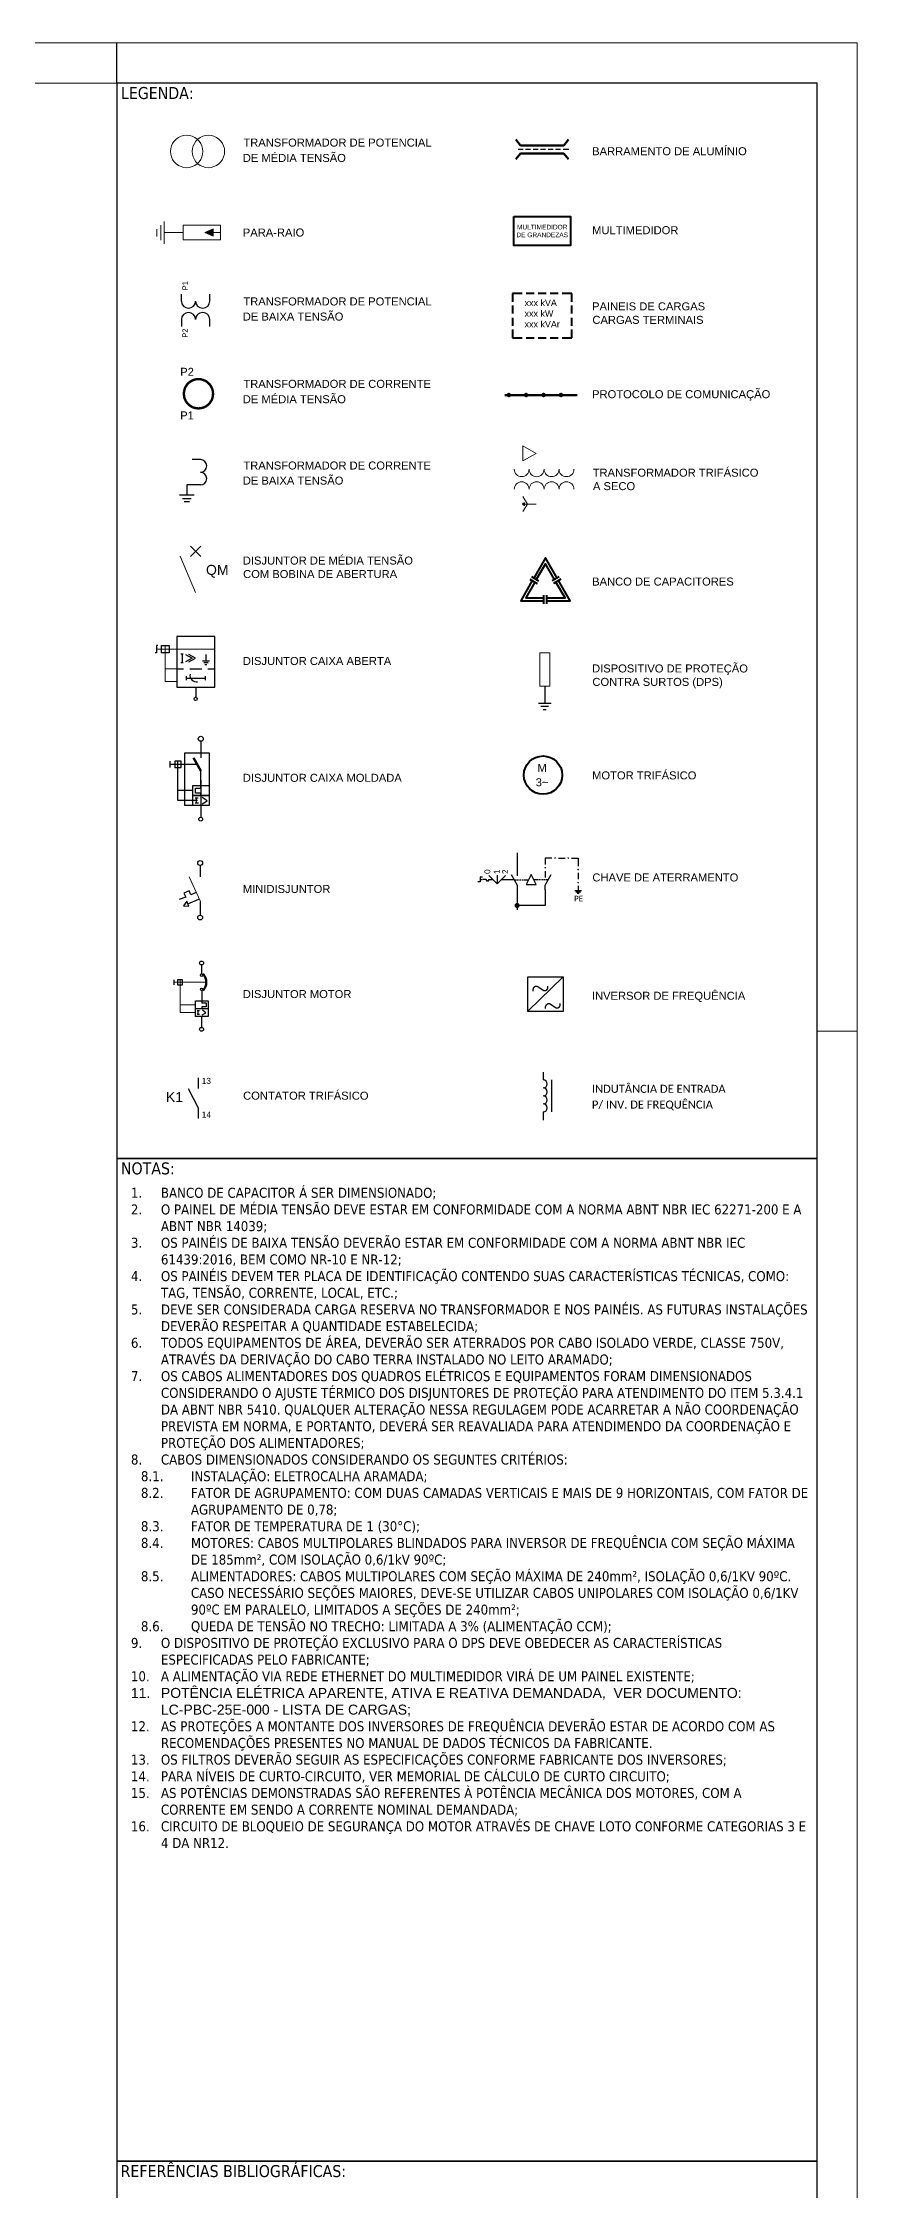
# Model space of a CAD drawing. Header units: inches. Extents: x 8060 to 14805, y -2003 to -1162.
# Drawn here: x 11823 to 12027, y -1698 to -1162 of the extents above; entities that cross this region are included whole.
import ezdxf
from ezdxf.enums import TextEntityAlignment as Align

# ---------------------------------------------------------------- set-up
doc = ezdxf.new("R2010")
doc.units = ezdxf.units.IN
doc.header["$MEASUREMENT"] = 0
for name, color, linetype in [('COMPONENTES', 7, 'Continuous'), ('LEG. LINHA', 253, 'Continuous'), ('LEG. TEXTO', 1, 'Continuous'), ('MOLDURA', 5, 'Continuous'), ('TEXTO DES.', 2, 'Continuous'), ('TEXTO LEG.', 7, 'Continuous')]:
    doc.layers.add(name, color=color, linetype=linetype)
doc.styles.add('MtXpl_Calibri', font='calibri.ttf')
doc.styles.add('MtXpl_Tahoma', font='tahoma.ttf')
doc.styles.add('PDF ArialMT', font='arial.ttf')
doc.styles.add('PDF Calibri', font='calibri.ttf')

# ---------------------------------------------------------------- blocks, each defined once
blk = doc.blocks.new('MOLDURA')
at = {"layer": 'MOLDURA', "lineweight": 15}
for p, q in [((3594.47, -1351.45), (2405.47, -1351.45)), ((3594.47, -2192.45), (3594.47, -1351.45)), ((2430.47, -1361.47), (3584.47, -1361.47)), ((3584.47, -1361.47), (3584.47, -2182.46))]:
    blk.add_line(p, q, dxfattribs=at)
at = {"layer": 'MOLDURA'}
for q in [(3409.47, -1351.45), (3409.47, -2182.46)]:
    blk.add_line((3409.47, -1361.47), q, dxfattribs=at)
at = {"layer": 'MOLDURA', "lineweight": 15}
blk.add_lwpolyline([(3594.47, -1598.47), (3584.47, -1598.47), (3594.47, -1598.47)], dxfattribs=at)

msp = doc.modelspace()

# ---------------------------------------------------------------- hatches: boundary and pattern name
at = {"layer": 'COMPONENTES'}
h = msp.add_hatch(color=256, dxfattribs=at)
h.dxf.hatch_style = 1
h.paths.add_polyline_path([(11940.99, -1377.18, 1), (11942.27, -1377.18, 1)])

# ---------------------------------------------------------------- linework, layer by layer
at = {"layer": 'COMPONENTES', "lineweight": 0}
for p, q in [((11855.93, -1186.1), (11855.53, -1186.68)), ((11856.42, -1185.59), (11855.93, -1186.1)), ((11857, -1185.19), (11856.42, -1185.59)), ((11857.66, -1184.88), (11857, -1185.19)), ((11858.32, -1184.69), (11857.66, -1184.88)), ((11859.05, -1184.64), (11858.32, -1184.69)), ((11859.74, -1184.69), (11859.05, -1184.64)), ((11860.44, -1184.88), (11859.74, -1184.69)), ((11861.06, -1185.19), (11860.44, -1184.88)), ((11861.35, -1186.1), (11860.95, -1186.68)), ((11861.64, -1185.59), (11861.06, -1185.19)), ((11861.84, -1185.59), (11861.35, -1186.1)), ((11862.15, -1186.1), (11861.64, -1185.59)), ((11862.42, -1185.19), (11861.84, -1185.59)), ((11862.55, -1186.68), (11862.15, -1186.1)), ((11863.08, -1184.88), (11862.42, -1185.19)), ((11863.74, -1184.69), (11863.08, -1184.88)), ((11864.47, -1184.64), (11863.74, -1184.69)), ((11865.16, -1184.69), (11864.47, -1184.64)), ((11865.84, -1184.88), (11865.16, -1184.69)), ((11866.48, -1185.19), (11865.84, -1184.88)), ((11867.06, -1185.59), (11866.48, -1185.19)), ((11867.55, -1186.1), (11867.06, -1185.59)), ((11867.96, -1186.68), (11867.55, -1186.1)), ((11855.05, -1188), (11854.99, -1188.69)), ((11854.99, -1188.69), (11855.05, -1189.4)), ((11855.24, -1187.3), (11855.05, -1188)), ((11855.05, -1189.4), (11855.24, -1190.08)), ((11855.53, -1186.68), (11855.24, -1187.3)), ((11855.24, -1190.08), (11855.53, -1190.74)), ((11855.53, -1190.74), (11855.93, -1191.3)), ((11855.93, -1191.3), (11856.42, -1191.81)), ((11860.45, -1188), (11860.4, -1188.69)), ((11860.4, -1188.69), (11860.45, -1189.4)), ((11860.64, -1187.3), (11860.45, -1188)), ((11860.45, -1189.4), (11860.64, -1190.08)), ((11860.95, -1186.68), (11860.64, -1187.3)), ((11860.64, -1190.08), (11860.95, -1190.74)), ((11860.95, -1190.74), (11861.35, -1191.3)), ((11861.35, -1191.3), (11861.84, -1191.81)), ((11861.64, -1191.81), (11862.15, -1191.3)), ((11862.15, -1191.3), (11862.55, -1190.74)), ((11862.86, -1187.3), (11862.55, -1186.68)), ((11862.55, -1190.74), (11862.86, -1190.08)), ((11863.03, -1188), (11862.86, -1187.3)), ((11862.86, -1190.08), (11863.03, -1189.4)), ((11863.08, -1188.69), (11863.03, -1188)), ((11863.03, -1189.4), (11863.08, -1188.69)), ((11867.06, -1191.81), (11867.55, -1191.3)), ((11867.55, -1191.3), (11867.96, -1190.74)), ((11868.26, -1187.3), (11867.96, -1186.68)), ((11867.96, -1190.74), (11868.26, -1190.08)), ((11868.45, -1188), (11868.26, -1187.3)), ((11868.26, -1190.08), (11868.45, -1189.4)), ((11868.5, -1188.69), (11868.45, -1188)), ((11868.45, -1189.4), (11868.5, -1188.69)), ((11856.42, -1191.81), (11857, -1192.21)), ((11857, -1192.21), (11857.66, -1192.5)), ((11857.66, -1192.5), (11858.32, -1192.69)), ((11858.32, -1192.69), (11859.05, -1192.76)), ((11859.05, -1192.76), (11859.74, -1192.69)), ((11859.74, -1192.69), (11860.44, -1192.5)), ((11860.44, -1192.5), (11861.06, -1192.21)), ((11861.06, -1192.21), (11861.64, -1191.81)), ((11861.84, -1191.81), (11862.42, -1192.21)), ((11862.42, -1192.21), (11863.08, -1192.5)), ((11863.08, -1192.5), (11863.74, -1192.69)), ((11863.74, -1192.69), (11864.47, -1192.76)), ((11864.47, -1192.76), (11865.16, -1192.69)), ((11865.16, -1192.69), (11865.84, -1192.5)), ((11865.84, -1192.5), (11866.48, -1192.21)), ((11866.48, -1192.21), (11867.06, -1191.81))]:
    msp.add_line(p, q, dxfattribs=at)
at = {"layer": 'COMPONENTES', "lineweight": 60}
for p, q in [((11941.29, -1185.74), (11942.47, -1187.18)), ((11953.31, -1187.18), (11954.5, -1185.74)), ((11941.29, -1190.61), (11942.47, -1189.22)), ((11942.47, -1187.18), (11953.31, -1187.18)), ((11942.47, -1189.22), (11953.31, -1189.22)), ((11953.31, -1189.22), (11954.5, -1190.61))]:
    msp.add_line(p, q, dxfattribs=at)
at = {"layer": 'COMPONENTES', "lineweight": 30}
for p, q in [((11943.15, -1188.2), (11941.88, -1188.2)), ((11945.01, -1188.2), (11943.74, -1188.2)), ((11946.88, -1188.2), (11945.61, -1188.2)), ((11948.74, -1188.2), (11947.51, -1188.2)), ((11950.6, -1188.2), (11949.38, -1188.2)), ((11952.51, -1188.2), (11951.24, -1188.2)), ((11954.58, -1188.2), (11953.14, -1188.2)), ((11948.67, -1368.57), (11948.67, -1370.15)), ((11940.16, -1369.45), (11941.63, -1372.09)), ((11941.63, -1372.09), (11941.63, -1378.3)), ((11861.87, -1420.23), (11861.87, -1422.9)), ((11948.2, -1420.8), (11948.2, -1418.81)), ((11859.43, -1422.9), (11861.87, -1427.74)), ((11861.87, -1427.74), (11861.87, -1430.41)), ((11948.2, -1430.81), (11948.2, -1428.8))]:
    msp.add_line(p, q, dxfattribs=at)
at = {"layer": 'COMPONENTES', "lineweight": 18}
for p, q in [((11852.54, -1207.16), (11852.54, -1210.89)), ((11853.45, -1206.21), (11853.45, -1211.83)), ((11867.47, -1207.09), (11858.13, -1207.09)), ((11858.13, -1207.09), (11858.13, -1210.82)), ((11867.47, -1207.09), (11867.47, -1210.82)), ((11851.59, -1208.11), (11851.59, -1209.97)), ((11853.45, -1208.96), (11858.13, -1208.96)), ((11858.13, -1210.82), (11867.47, -1210.82)), ((11865.68, -1208.02), (11863.54, -1208.94)), ((11863.54, -1208.94), (11865.68, -1209.89)), ((11865.68, -1209.89), (11865.68, -1208.02)), ((11865.68, -1208.96), (11867.47, -1208.96)), ((11862.57, -1289.98), (11859.98, -1287.39)), ((11859.98, -1289.98), (11862.57, -1287.39)), ((11861.27, -1298.93), (11857.38, -1289.87))]:
    msp.add_line(p, q, dxfattribs=at)
at = {"layer": 'COMPONENTES', "lineweight": 40}
for p, q in [((11942.88, -1224.19), (11940.44, -1224.19)), ((11940.44, -1224.19), (11940.44, -1226.26)), ((11940.44, -1227.24), (11940.44, -1229.24)), ((11945.86, -1224.19), (11943.86, -1224.19)), ((11948.87, -1224.19), (11946.87, -1224.19)), ((11951.85, -1224.19), (11949.85, -1224.19)), ((11955.31, -1224.19), (11952.87, -1224.19)), ((11955.31, -1226.26), (11955.31, -1224.19)), ((11955.31, -1229.24), (11955.31, -1227.24)), ((11940.44, -1230.25), (11940.44, -1232.25)), ((11940.44, -1233.23), (11940.44, -1235.3)), ((11955.31, -1232.25), (11955.31, -1230.25)), ((11955.31, -1235.3), (11955.31, -1233.23)), ((11940.44, -1235.3), (11942.88, -1235.3)), ((11943.86, -1235.3), (11945.86, -1235.3)), ((11946.87, -1235.3), (11948.87, -1235.3)), ((11949.85, -1235.3), (11951.85, -1235.3)), ((11952.87, -1235.3), (11955.31, -1235.3))]:
    msp.add_line(p, q, dxfattribs=at)
at = {"layer": 'COMPONENTES', "lineweight": 50}
for p, q in [((11938.54, -1249.63), (11939.26, -1249.63)), ((11939.89, -1249.63), (11942.86, -1249.63)), ((11942.86, -1249.63), (11943.62, -1249.63)), ((11944.21, -1249.63), (11947.22, -1249.63)), ((11947.22, -1249.63), (11947.98, -1249.63)), ((11948.57, -1249.63), (11951.58, -1249.63)), ((11951.58, -1249.63), (11952.34, -1249.63)), ((11952.93, -1249.63), (11955.94, -1249.63)), ((11955.94, -1249.63), (11956.66, -1249.63))]:
    msp.add_line(p, q, dxfattribs=at)
at = {"layer": 'COMPONENTES'}
msp.add_line((11940.9, -1370.78), (11937.63, -1370.78), dxfattribs=at)
at = {"layer": 'COMPONENTES', "lineweight": 40}
msp.add_lwpolyline([(11940.82, -1204.97), (11954.97, -1204.97), (11954.97, -1212.24), (11940.82, -1212.24)], close=True, dxfattribs=at)
at = {"layer": 'COMPONENTES', "lineweight": 30}
for points in [[(11857.72, -1226.11), (11857.72, -1224.36)], [(11864.81, -1226.11), (11864.81, -1224.36)], [(11864.81, -1232.49), (11864.81, -1230.74)], [(11862.46, -1265.7), (11860.43, -1265.7)], [(11862.46, -1272.05), (11859.08, -1272.05)], [(11851.8, -1312.17), (11851.48, -1312.17), (11851.48, -1314.06), (11851.16, -1314.06)], [(11857.6, -1314.25), (11858.16, -1314.25)], [(11857.87, -1314.25), (11857.87, -1316.42)], [(11858.75, -1314.41), (11860.38, -1315.35), (11858.75, -1316.28)], [(11859.58, -1316.28), (11861.21, -1315.35), (11859.58, -1314.41)], [(11863.85, -1314.41), (11863.85, -1315.99)], [(11856.56, -1318.05), (11858.24, -1318.05)], [(11857.6, -1316.42), (11858.16, -1316.42)], [(11858.94, -1319.86), (11858.94, -1320.83)], [(11859.79, -1318.05), (11862.84, -1318.05)], [(11862.97, -1315.99), (11864.71, -1315.99)], [(11863.29, -1316.47), (11864.39, -1316.47)], [(11863.61, -1316.95), (11864.09, -1316.95)], [(11863.69, -1319.86), (11863.69, -1320.83)], [(11864.36, -1318.05), (11866.07, -1318.05)], [(11858.94, -1320.34), (11863.69, -1320.34)], [(11861.31, -1322.62), (11861.31, -1325.13)], [(11948.55, -1322.37), (11948.55, -1326.68)], [(11950.13, -1326.68), (11946.99, -1326.68)], [(11949.48, -1327.45), (11947.54, -1327.45)], [(11948.88, -1328.24), (11948.11, -1328.24)], [(11862.58, -1336.18), (11862.58, -1339.06), (11862.58, -1340.28)], [(11854.93, -1342.71), (11854.93, -1341.12)], [(11861.72, -1350.96), (11856.84, -1350.96), (11856.84, -1341.12)], [(11861.65, -1341.9), (11854.93, -1341.9)], [(11862.58, -1349.71), (11862.58, -1349.07), (11861.21, -1349.07), (11861.21, -1347.82), (11862.58, -1347.82), (11862.58, -1347.18), (11862.58, -1343.55)], [(11862.58, -1345.88), (11862.58, -1355.14)], [(11860.57, -1348.44), (11856.84, -1348.44)], [(11861.13, -1350.25), (11861.94, -1350.25)], [(11861.13, -1351.53), (11862.02, -1351.53)], [(11861.48, -1351.53), (11861.48, -1350.25)], [(11862.9, -1351.75), (11864.15, -1351.06), (11862.92, -1350.15)], [(11862.45, -1369.98), (11862.45, -1367.18)], [(11941.63, -1364.04), (11941.63, -1368.57), (11941.63, -1369.73)], [(11950.3, -1365.33), (11948.67, -1365.33), (11948.67, -1366.92)], [(11951.95, -1365.33), (11953.6, -1365.33)], [(11955.25, -1365.33), (11956.87, -1365.33), (11956.87, -1366.6)], [(11956.87, -1365.33), (11956.87, -1367.34)], [(11861.4, -1373.96), (11860.11, -1374.52), (11859.62, -1373.55), (11858.33, -1374.1), (11858.81, -1375.06), (11857.19, -1375.65)], [(11933.01, -1370.12), (11932.41, -1370.12), (11932.41, -1371.29), (11931.82, -1371.29)], [(11932.41, -1370.7), (11932.85, -1370.7)], [(11934.52, -1370.7), (11934.2, -1371.15), (11933.91, -1370.7), (11933.06, -1370.7)], [(11934.5, -1370.7), (11935.49, -1370.7)], [(11938.74, -1369.69), (11936.65, -1371.74), (11934.53, -1369.65)], [(11936.65, -1369.58), (11936.65, -1371.74)], [(11940.9, -1370.77), (11941.38, -1370.77)], [(11941.59, -1370.77), (11941.99, -1370.77)], [(11948.67, -1373.27), (11948.67, -1377.17), (11941.63, -1377.17)], [(11942.19, -1370.77), (11942.59, -1370.77)], [(11942.8, -1370.77), (11943.21, -1370.77)], [(11943.4, -1370.77), (11943.9, -1370.77)], [(11944.01, -1370.77), (11944.5, -1370.77)], [(11946.29, -1370.77), (11945.8, -1370.77)], [(11946.9, -1370.77), (11946.4, -1370.77)], [(11947.5, -1370.77), (11947.09, -1370.77)], [(11948.11, -1370.77), (11947.71, -1370.77)], [(11948.71, -1370.77), (11948.32, -1370.77)], [(11948.67, -1373.26), (11948.67, -1372.09), (11950.15, -1369.45)], [(11949.4, -1370.77), (11948.92, -1370.77)], [(11956.03, -1373.44), (11957.73, -1373.44)], [(11956.31, -1373.77), (11957.44, -1373.77)], [(11956.87, -1368.99), (11956.87, -1370.64)], [(11956.87, -1372.29), (11956.87, -1373.44)], [(11859.35, -1376.75), (11862.09, -1375.6)], [(11862.45, -1379.63), (11862.45, -1376.21)], [(11956.6, -1374.1), (11957.16, -1374.1)], [(11862.8, -1394.31), (11862.8, -1392.06)], [(11953.13, -1395.01), (11944.34, -1403.6)], [(11855.88, -1397), (11855.88, -1395.76)], [(11862.8, -1398.46), (11862.8, -1401.01), (11862.8, -1401.51), (11863.9, -1401.51), (11863.9, -1402.49), (11862.8, -1402.49), (11862.8, -1402.99)], [(11945.63, -1398.58), (11945.63, -1398.18), (11945.84, -1397.57), (11946.25, -1397.35), (11946.65, -1397.35), (11947.05, -1397.57), (11947.88, -1398.18), (11948.28, -1398.39), (11948.68, -1398.39), (11949.1, -1398.18), (11949.29, -1397.78), (11949.29, -1397.35)], [(11864.4, -1402.99), (11861.2, -1402.99)], [(11861.63, -1403.41), (11862.23, -1403.41)], [(11861.63, -1404.32), (11862.28, -1404.32)], [(11861.88, -1404.32), (11861.88, -1403.41)], [(11862.8, -1407.67), (11862.8, -1404.96)], [(11862.94, -1404.5), (11863.86, -1404), (11862.97, -1403.32)], [(11948.74, -1402.92), (11948.74, -1402.52), (11948.93, -1401.91), (11949.36, -1401.72), (11949.76, -1401.72), (11950.16, -1401.91), (11950.99, -1402.52), (11951.39, -1402.73), (11951.79, -1402.73), (11952.19, -1402.52), (11952.41, -1402.12), (11952.41, -1401.72)], [(11950.21, -1420.8), (11950.21, -1428.8)]]:
    msp.add_lwpolyline(points, dxfattribs=at)
for points in [[(11857.72, -1226.11, 1), (11861.26, -1226.11, 1), (11864.81, -1226.11), (11864.81, -1224.36)], [(11864.81, -1230.74, 1), (11861.26, -1230.74, 1), (11857.72, -1230.74), (11857.72, -1232.49)], [(11948.14, -1426.79, 1), (11948.14, -1424.78, 1), (11948.14, -1422.76)]]:
    msp.add_lwpolyline(points, format="xyb", dxfattribs=at)
at = {"layer": 'COMPONENTES', "lineweight": 0, "const_width": 0.599}
msp.add_lwpolyline([(11858.39, -1248.63), (11858.32, -1249.28), (11858.39, -1249.9), (11858.54, -1250.53), (11858.81, -1251.09), (11859.16, -1251.61), (11859.62, -1252.07), (11860.16, -1252.44), (11860.72, -1252.71), (11861.35, -1252.87), (11861.98, -1252.93), (11862.6, -1252.87), (11863.23, -1252.71), (11863.82, -1252.44), (11864.33, -1252.07), (11864.79, -1251.61), (11865.14, -1251.09), (11865.41, -1250.53), (11865.58, -1249.9), (11865.63, -1249.28), (11865.58, -1248.63), (11865.41, -1248.02), (11865.14, -1247.43), (11864.79, -1246.92), (11864.33, -1246.47), (11863.82, -1246.09), (11863.23, -1245.84), (11862.6, -1245.65), (11861.98, -1245.62), (11861.35, -1245.65), (11860.72, -1245.84), (11860.16, -1246.09), (11859.62, -1246.47), (11859.16, -1246.92), (11858.81, -1247.43), (11858.54, -1248.02), (11858.39, -1248.63), (11858.54, -1248.02)], dxfattribs=at)
at = {"layer": 'COMPONENTES', "lineweight": 18}
msp.add_lwpolyline([(11943.06, -1262.32), (11946.39, -1264.18), (11943.06, -1266.03)], close=True, dxfattribs=at)
for points in [[(11940.9, -1268.12, 1), (11944.63, -1268.12, 1), (11948.37, -1268.12, 1), (11952.1, -1268.12, 1), (11955.83, -1268.12)], [(11940.9, -1273.14, -1), (11944.63, -1273.14, -1), (11948.37, -1273.14, -1), (11952.1, -1273.14, -1), (11955.83, -1273.14)]]:
    msp.add_lwpolyline(points, format="xyb", dxfattribs=at)
at = {"layer": 'COMPONENTES', "color": 7, "lineweight": 30}
for points in [[(11860.9, -1274.64), (11857.21, -1274.64)], [(11860.13, -1275.53), (11857.98, -1275.53)], [(11859.71, -1276.25), (11858.44, -1276.25)], [(11859.08, -1272.05), (11859.08, -1274.64)]]:
    msp.add_lwpolyline(points, dxfattribs=at)
at = {"layer": 'COMPONENTES', "lineweight": 18}
for points in [[(11942.98, -1276.98), (11942.98, -1276.68)], [(11943.5, -1276.83), (11944.21, -1276.83), (11943.06, -1274.97)], [(11946.37, -1276.83), (11944.21, -1276.83), (11943.06, -1278.68)], [(11943.14, -1277.11), (11943.14, -1276.57)], [(11943.32, -1277.16), (11943.32, -1276.5)], [(11943.5, -1277.24), (11943.5, -1276.42)], [(11866.07, -1313.1), (11854.66, -1313.1), (11851.48, -1313.1)], [(11853.7, -1312.17), (11853.7, -1314.06)], [(11853.7, -1314.06), (11853.7, -1321.23), (11856.56, -1321.23)], [(11856.56, -1318.05), (11853.7, -1318.05)]]:
    msp.add_lwpolyline(points, dxfattribs=at)
at = {"layer": 'COMPONENTES', "lineweight": 40}
for points in [[(11951.61, -1295.35), (11948.69, -1290.32), (11945.8, -1295.35)], [(11950.96, -1295.71), (11948.69, -1291.78), (11946.42, -1295.71)], [(11945.43, -1295.97), (11942.54, -1301), (11948.33, -1301)], [(11946.06, -1296.34), (11943.79, -1300.28), (11948.33, -1300.28)], [(11944.82, -1295.63), (11946.63, -1296.66)], [(11945.19, -1294.98), (11947, -1296.03)], [(11949.07, -1301), (11954.86, -1301), (11951.97, -1295.97)], [(11949.07, -1300.28), (11953.61, -1300.28), (11951.34, -1296.34)], [(11952.14, -1295.02), (11950.39, -1296.05)], [(11952.52, -1295.65), (11950.75, -1296.68)], [(11948.33, -1301.79), (11948.33, -1299.59)], [(11949.07, -1301.79), (11949.07, -1299.59)]]:
    msp.add_lwpolyline(points, dxfattribs=at)
at = {"layer": 'COMPONENTES', "lineweight": 30}
for points in [[(11852.74, -1312.17), (11854.66, -1312.17), (11854.66, -1314.06), (11852.74, -1314.06)], [(11866.07, -1309.95), (11856.56, -1309.95), (11856.56, -1322.62), (11866.07, -1322.62)], [(11857.64, -1341.12), (11856.04, -1341.12), (11856.04, -1342.71), (11857.64, -1342.71)], [(11864.62, -1352.22), (11858.55, -1352.22), (11858.55, -1339.06), (11864.62, -1339.06)], [(11860.57, -1347.18), (11864.62, -1347.18), (11864.62, -1349.71), (11860.57, -1349.71)], [(11860.57, -1349.71), (11864.62, -1349.71), (11864.62, -1352.22), (11860.57, -1352.22)], [(11943.91, -1371.94), (11946.39, -1371.94), (11945.15, -1369.46)], [(11859.06, -1376.07), (11858.2, -1377.23), (11859.6, -1377.36)], [(11944.34, -1395.01), (11953.13, -1395.01), (11953.13, -1403.68), (11944.34, -1403.68)], [(11858.02, -1395.76), (11856.76, -1395.76), (11856.76, -1397), (11858.02, -1397)], [(11864.4, -1401.01), (11864.4, -1404.96), (11861.2, -1404.96), (11861.2, -1401.01)]]:
    msp.add_lwpolyline(points, close=True, dxfattribs=at)
at = {"layer": 'COMPONENTES', "lineweight": 9}
msp.add_lwpolyline([(11947.28, -1314.05), (11949.82, -1314.05), (11949.82, -1322.37), (11947.28, -1322.37)], close=True, dxfattribs=at)
at = {"layer": 'COMPONENTES', "lineweight": 50}
msp.add_lwpolyline([(11862.58, -1343.55), (11860.71, -1340.28)], dxfattribs=at)
at = {"layer": 'COMPONENTES', "lineweight": 9}
msp.add_lwpolyline([(11859.69, -1369.98), (11862.45, -1376.21)], dxfattribs=at)
at = {"layer": 'COMPONENTES', "lineweight": 15}
for points in [[(11863.99, -1396.38), (11855.88, -1396.38)], [(11861.2, -1403.97), (11857.38, -1403.97), (11857.38, -1395.76)], [(11861.2, -1402), (11857.38, -1402)]]:
    msp.add_lwpolyline(points, dxfattribs=at)
at = {"layer": 'COMPONENTES', "lineweight": 50}
for centre in [(11939.57, -1249.58), (11943.89, -1249.58), (11948.25, -1249.58), (11952.61, -1249.58)]:
    msp.add_circle(centre, 0.318, dxfattribs=at)
at = {"layer": 'COMPONENTES', "lineweight": 30}
for centre, radius in [((11861.28, -1325.54), 0.414), ((11862.55, -1335.52), 0.626), ((11862.55, -1355.59), 0.479), ((11862.42, -1366.55), 0.603), ((11862.42, -1380.2), 0.603), ((11862.76, -1391.56), 0.482), ((11862.76, -1394.6), 0.304), ((11862.76, -1398.12), 0.304), ((11862.76, -1408.12), 0.482)]:
    msp.add_circle(centre, radius, dxfattribs=at)
at = {"layer": 'COMPONENTES', "lineweight": 40}
msp.add_circle((11948.1, -1344.59), 4.79, dxfattribs=at)
at = {"layer": 'COMPONENTES', "lineweight": 0}
for centre in [(11948.67, -1367.74), (11951.12, -1365.33), (11954.42, -1365.33), (11956.87, -1368.17), (11956.87, -1371.47)]:
    msp.add_circle(centre, 0.081, dxfattribs=at)
at = {"layer": 'COMPONENTES', "lineweight": 30}
for centre, radius, start, end in [((11862.46, -1267.29), 1.59, 270, 90), ((11862.46, -1270.47), 1.59, 270, 90), ((11861.52, -1319.6), 1.67, 171.8701, 278.1299), ((11948.14, -1421.78), 1.01, 270, 90), ((11948.14, -1427.77), 1.01, 270, 90)]:
    msp.add_arc(centre, radius, start, end, dxfattribs=at)
at = {"layer": 'COMPONENTES', "lineweight": 50}
msp.add_arc((11860.84, -1396.36), 3.1, 318.0432, 41.9568, dxfattribs=at)
at = {"layer": 'COMPONENTES', "transparency": 33554559}
msp.add_solid([(11865.68, -1209.89), (11863.54, -1208.94), (11865.68, -1208.02)], dxfattribs=at)
at = {"layer": 'LEG. LINHA'}
for points in [[(11841.6, -1440.39), (12016.6, -1440.39), (12016.6, -1171.59), (11841.6, -1171.59)], [(11841.6, -1691.03), (12016.6, -1691.03), (12016.6, -1440.39), (11841.6, -1440.39)], [(11841.6, -1894.58), (12016.6, -1894.58), (12016.6, -1691.03), (11841.6, -1691.03)]]:
    msp.add_lwpolyline(points, close=True, dxfattribs=at)

# ---------------------------------------------------------------- block references
msp.add_blockref('MOLDURA', (8432.13, 189.88))

# ---------------------------------------------------------------- texts
at = {"layer": 'COMPONENTES', "style": 'PDF ArialMT'}
for s, height, p in [('xxx kVA', 1.6, (11943.49, -1227.34)), ('xxx kW', 1.6, (11943.49, -1230.01)), ('xxx kVAr', 1.6, (11943.49, -1232.68)), ('QM', 2.5, (11863.87, -1294.54)), ('13', 1.5, (11862.79, -1421.77)), ('14', 1.5, (11862.79, -1430.22))]:
    msp.add_text(s, height=height, dxfattribs=at).set_placement(p)
msp.add_text('K1', height=2.5, dxfattribs=at).set_placement((11858.13, -1425.05), align=Align.MIDDLE_RIGHT)
at = {"layer": 'COMPONENTES'}
for s, insert, char_height, attachment_point, style in [('MULTIMEDIDOR\\PDE GRANDEZAS', (11947.9, -1208.58), 1.17, 5, 'PDF ArialMT'), ('P2', (11857.42, -1243.78), 2, 4, 'PDF ArialMT'), ('P1', (11857.42, -1254.68), 2, 4, 'PDF ArialMT'), ('3~', (11946.27, -1346.4), 2.01, 4, 'PDF ArialMT'), ('M', (11946.7, -1342.78), 2.01, 4, 'PDF ArialMT'), ('PE', (11955.87, -1375.45), 1.43, 4, 'PDF Calibri')]:
    msp.add_mtext(s, dxfattribs=dict(at, insert=insert, char_height=char_height, attachment_point=attachment_point, style=style))
at = {"layer": 'COMPONENTES', "attachment_point": 4, "rotation": 90}
for s, insert, char_height, style in [('P1', (11858.63, -1223.41), 1.335, 'PDF ArialMT'), ('P2', (11858.63, -1235.25), 1.335, 'PDF ArialMT'), ('0', (11934.19, -1369.29), 1.43, 'PDF Calibri'), ('1', (11936.51, -1369.36), 1.43, 'PDF Calibri'), ('2', (11938.59, -1369.33), 1.43, 'PDF Calibri')]:
    msp.add_mtext(s, dxfattribs=dict(at, insert=insert, char_height=char_height, style=style))
at = {"layer": 'LEG. TEXTO', "char_height": 3, "attachment_point": 1, "style": 'PDF ArialMT'}
for s, insert in [('{\\fTahoma|b0|i0|c0|p34;LEGENDA:}', (11842.6, -1172.59)), ('{\\fTahoma|b0|i0|c0|p34;NOTAS:}', (11842.6, -1441.39)), ('{\\fTahoma|b0|i0|c0|p34;REFERÊNCIAS BIBLIOGRÁFICAS:}', (11842.52, -1692.03))]:
    msp.add_mtext(s, dxfattribs=dict(at, insert=insert))
at = {"layer": 'TEXTO DES.'}
for s, style, p in [('TRANSFORMADOR DE POTENCIAL', 'PDF ArialMT', (11873.21, -1187.48)), ('DE MÉDIA TENSÃO', 'PDF ArialMT', (11873.06, -1191.32)), ('BARRAMENTO DE ALUMÍNIO', 'PDF ArialMT', (11960.38, -1189.64)), ('MULTIMEDIDOR', 'PDF ArialMT', (11960.37, -1209.38)), ('PARA-RAIO', 'PDF ArialMT', (11873.06, -1209.96)), ('TRANSFORMADOR DE POTENCIAL', 'PDF ArialMT', (11873.21, -1227.19)), ('DE BAIXA TENSÃO', 'PDF ArialMT', (11873.06, -1230.97)), ('PAINEIS DE CARGAS', 'PDF ArialMT', (11960.36, -1228.42)), ('CARGAS TERMINAIS', 'PDF ArialMT', (11960.44, -1231.79)), ('TRANSFORMADOR DE CORRENTE', 'PDF ArialMT', (11873.21, -1247.79)), ('DE MÉDIA TENSÃO', 'PDF ArialMT', (11873.06, -1251.63)), ('PROTOCOLO DE COMUNICAÇÃO', 'PDF ArialMT', (11960.36, -1250.37)), ('TRANSFORMADOR DE CORRENTE', 'PDF ArialMT', (11873.21, -1268.2)), ('DE BAIXA TENSÃO', 'PDF ArialMT', (11873.06, -1271.97)), ('TRANSFORMADOR TRIFÁSICO', 'PDF ArialMT', (11960.51, -1269.99)), ('A SECO', 'PDF ArialMT', (11960.58, -1273.36)), ('COM BOBINA DE ABERTURA', 'PDF ArialMT', (11873.14, -1295.33)), ('DISJUNTOR DE MÉDIA TENSÃO', 'PDF ArialMT', (11873.06, -1291.96)), ('BANCO DE CAPACITORES', 'PDF ArialMT', (11960.38, -1297.21)), ('DISJUNTOR CAIXA ABERTA', 'PDF ArialMT', (11873.06, -1317.06)), ('CONTRA SURTOS (DPS)', 'PDF ArialMT', (11960.44, -1322.29)), ('DISPOSITIVO DE PROTEÇÃO', 'PDF ArialMT', (11960.36, -1318.93)), ('DISJUNTOR CAIXA MOLDADA', 'PDF ArialMT', (11873.06, -1346.27)), ('MOTOR TRIFÁSICO', 'PDF ArialMT', (11960.37, -1345.66)), ('MINIDISJUNTOR', 'PDF ArialMT', (11873.07, -1374.05)), ('CHAVE DE ATERRAMENTO', 'PDF ArialMT', (11960.44, -1371.17)), ('DISJUNTOR MOTOR', 'PDF ArialMT', (11873.06, -1400.32)), ('INVERSOR DE FREQUÊNCIA', 'PDF ArialMT', (11960.32, -1400.74)), ('INDUTÂNCIA DE ENTRADA', 'MtXpl_Calibri', (11960.32, -1424.01)), ('CONTATOR TRIFÁSICO', 'PDF ArialMT', (11873.14, -1425.72)), ('P/ INV. DE FREQUÊNCIA', 'MtXpl_Calibri', (11960.32, -1427.94))]:
    msp.add_text(s, height=2, dxfattribs=dict(at, style=style)).set_placement(p)
at = {"layer": 'TEXTO LEG.', "insert": (11842.6, -1447.74), "char_height": 2.5, "width": 171.3555, "attachment_point": 1, "style": 'MtXpl_Tahoma'}
msp.add_mtext('\\pxi-3,l4,t4;1.^IBANCO DE CAPACITOR Á SER DIMENSIONADO;\\P2.^IO PAINEL DE MÉDIA TENSÃO DEVE ESTAR EM CONFORMIDADE COM A NORMA ABNT NBR IEC 62271-200 E A ABNT NBR 14039;\\P3.^IOS PAINÉIS DE BAIXA TENSÃO DEVERÃO ESTAR EM CONFORMIDADE COM A NORMA ABNT NBR IEC 61439:2016, BEM COMO NR-10 E NR-12;\\P4.^IOS PAINÉIS DEVEM TER PLACA DE IDENTIFICAÇÃO CONTENDO SUAS CARACTERÍSTICAS TÉCNICAS, COMO: TAG, TENSÃO, CORRENTE, LOCAL, ETC.;\\P5.^IDEVE SER CONSIDERADA CARGA RESERVA NO TRANSFORMADOR E NOS PAINÉIS. AS FUTURAS INSTALAÇÕES DEVERÃO RESPEITAR A QUANTIDADE ESTABELECIDA;\\P6.^ITODOS EQUIPAMENTOS DE ÁREA, DEVERÃO SER ATERRADOS POR CABO ISOLADO VERDE, CLASSE 750V, ATRAVÉS DA DERIVAÇÃO DO CABO TERRA INSTALADO NO LEITO ARAMADO;\\P7.^IOS CABOS ALIMENTADORES DOS QUADROS ELÉTRICOS E EQUIPAMENTOS FORAM DIMENSIONADOS CONSIDERANDO O AJUSTE TÉRMICO DOS DISJUNTORES DE PROTEÇÃO PARA ATENDIMENTO DO ITEM 5.3.4.1 DA ABNT NBR 5410. QUALQUER ALTERAÇÃO NESSA REGULAGEM PODE ACARRETAR A NÃO COORDENAÇÃO PREVISTA EM NORMA, E PORTANTO, DEVERÁ SER REAVALIADA PARA ATENDIMENDO DA COORDENAÇÃO E PROTEÇÃO DOS ALIMENTADORES;\\P8.^ICABOS DIMENSIONADOS CONSIDERANDO OS SEGUNTES CRITÉRIOS:\\P\\pi-5,l7,t7;8.1.^IINSTALAÇÃO: ELETROCALHA ARAMADA;\\P8.2.^IFATOR DE AGRUPAMENTO: COM DUAS CAMADAS VERTICAIS E MAIS DE 9 HORIZONTAIS, COM FATOR DE AGRUPAMENTO DE 0,78;\\P8.3.^IFATOR DE TEMPERATURA DE 1 (30°C);\\P8.4.^IMOTORES: CABOS MULTIPOLARES BLINDADOS PARA INVERSOR DE FREQUÊNCIA COM SEÇÃO MÁXIMA DE 185mm², COM ISOLAÇÃO 0,6/1kV 90ºC;\\P8.5.^IALIMENTADORES: CABOS MULTIPOLARES COM SEÇÃO MÁXIMA DE 240mm², ISOLAÇÃO 0,6/1KV 90ºC. CASO NECESSÁRIO SEÇÕES MAIORES, DEVE-SE UTILIZAR CABOS UNIPOLARES COM ISOLAÇÃO 0,6/1KV 90ºC EM PARALELO, LIMITADOS A SEÇÕES DE 240mm²;\\P8.6.^IQUEDA DE TENSÃO NO TRECHO: LIMITADA A 3% (ALIMENTAÇÃO CCM);\\P\\pi-3,l4,t4;9.^IO DISPOSITIVO DE PROTEÇÃO EXCLUSIVO PARA O DPS DEVE OBEDECER AS CARACTERÍSTICAS ESPECIFICADAS PELO FABRICANTE;\\P10.^IA ALIMENTAÇÃO VIA REDE ETHERNET DO MULTIMEDIDOR VIRÁ DE UM PAINEL EXISTENTE;\\P{\\fArial|b0|i0|c0|p34;11.^IPOTÊNCIA ELÉTRICA APARENTE, ATIVA E REATIVA DEMANDADA,  VER DOCUMENTO: LC-PBC-25E-000 - LISTA DE CARGAS;}\\P12.^IAS PROTEÇÕES A MONTANTE DOS INVERSORES DE FREQUÊNCIA DEVERÃO ESTAR DE ACORDO COM AS RECOMENDAÇÕES PRESENTES NO MANUAL DE DADOS TÉCNICOS DA FABRICANTE.\\P13.^IOS FILTROS DEVERÃO SEGUIR AS ESPECIFICAÇÕES CONFORME FABRICANTE DOS INVERSORES;\\P14.^IPARA NÍVEIS DE CURTO-CIRCUITO, VER MEMORIAL DE CÁLCULO DE CURTO CIRCUITO;\\P15.^IAS POTÊNCIAS DEMONSTRADAS SÃO REFERENTES À POTÊNCIA MECÂNICA DOS MOTORES, COM A CORRENTE EM SENDO A CORRENTE NOMINAL DEMANDADA;\\P16.^ICIRCUITO DE BLOQUEIO DE SEGURANÇA DO MOTOR ATRAVÉS DE CHAVE LOTO CONFORME CATEGORIAS 3 E 4 DA NR12.', dxfattribs=at)

doc.saveas('drawing.dxf')
